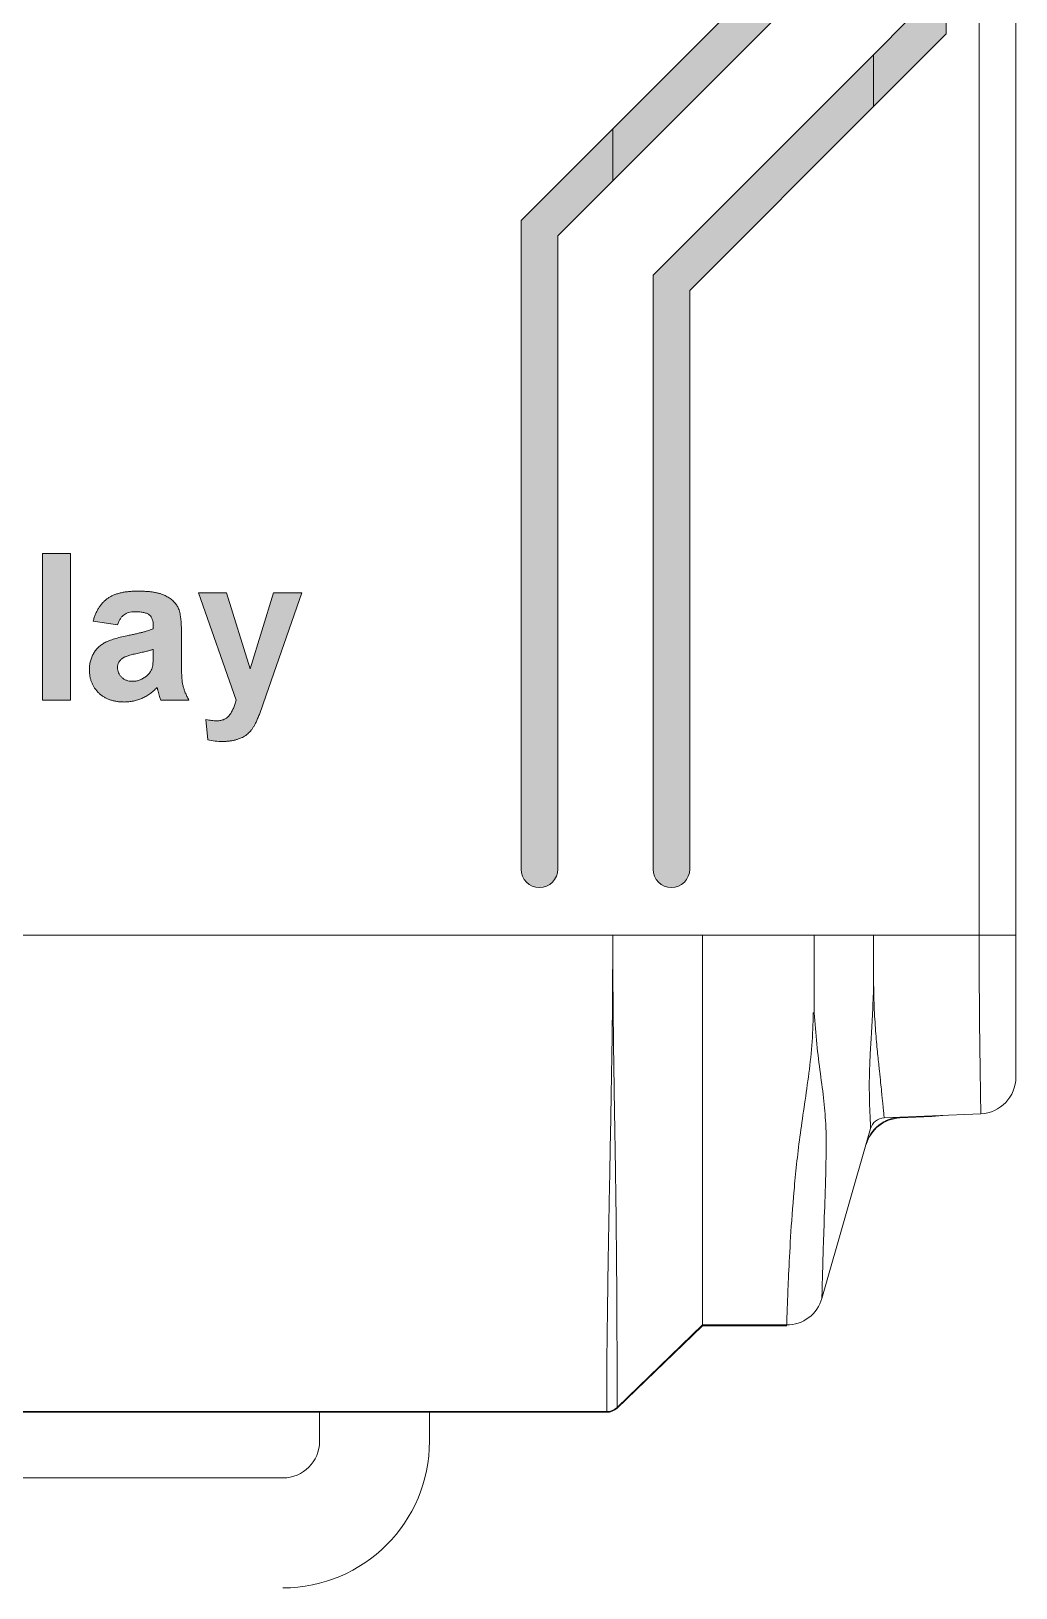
# Model space of a CAD drawing. Extents: x 222 to 1672, y 144 to 807.
# Drawn here: x 936.49 to 949.93, y 371.67 to 392.91 of the extents above; entities that cross this region are included whole.
import ezdxf

# ---------------------------------------------------------------- set-up
doc = ezdxf.new("R2010")
doc.units = 0
doc.header["$LTSCALE"] = 2
doc.header["$MEASUREMENT"] = 0
doc.layers.get('0').update_dxf_attribs({"linetype": 'CONTINUOUS'})
doc.layers.add('DIM', color=7, linetype='CONTINUOUS')

msp = doc.modelspace()

# ---------------------------------------------------------------- hatches: boundary and pattern name
at = {"lineweight": 5}
msp.add_hatch(color=256, dxfattribs=at).paths.add_polyline_path([(937.03292, 383.78317), (937.03292, 385.78317), (936.64831, 385.78317), (936.64831, 383.78317)], flags=0)
h = msp.add_hatch(color=256, dxfattribs=at)
edge = h.paths.add_edge_path(flags=0)
edge.add_spline(control_points=[(938.54574, 384.71026), (938.5456, 384.73029), (938.54531, 384.76877), (938.54298, 384.8241), (938.53884, 384.87458), (938.53413, 384.92028), (938.52663, 384.96084), (938.51868, 384.99678), (938.50817, 385.02767), (938.49282, 385.06272), (938.46722, 385.10134), (938.42781, 385.14222), (938.37971, 385.17911), (938.33295, 385.20568), (938.29072, 385.22495), (938.25381, 385.23642), (938.21347, 385.24765), (938.16875, 385.25554), (938.1203, 385.26271), (938.06768, 385.26649), (938.0112, 385.27022), (937.97216, 385.27031), (937.95199, 385.27035)], knot_values=[0, 0, 0, 0, 0.06225435, 0.11957737, 0.17203079, 0.2196465, 0.26222114, 0.30016966, 0.33389655, 0.36343396, 0.41891423, 0.47674126, 0.53916276, 0.60664461, 0.64342939, 0.68319291, 0.72657895, 0.7734602, 0.82416741, 0.8787227, 0.93733069, 1, 1, 1, 1], weights=[1, 1, 1, 1, 1, 1, 1, 1, 1, 1, 1, 1, 1, 1, 1, 1, 1, 1, 1, 1, 1, 1, 1], degree=3, periodic=0)
edge.add_spline(control_points=[(937.95199, 385.27035), (937.92981, 385.27008), (937.88673, 385.26955), (937.82418, 385.26446), (937.76571, 385.2574), (937.71172, 385.24588), (937.66179, 385.23209), (937.616, 385.21494), (937.57441, 385.19456), (937.5371, 385.17053), (937.5032, 385.14348), (937.47207, 385.11314), (937.44356, 385.07929), (937.41752, 385.04203), (937.39434, 385.00127), (937.37333, 384.95746), (937.35539, 384.91006), (937.34561, 384.87699), (937.34061, 384.8601)], knot_values=[0, 0, 0, 0, 0.08239138, 0.16002563, 0.23308018, 0.30100562, 0.3649371, 0.42539287, 0.48242231, 0.53665245, 0.58996686, 0.64330205, 0.69787614, 0.75417562, 0.81196627, 0.87189028, 0.93455374, 1, 1, 1, 1], weights=[1, 1, 1, 1, 1, 1, 1, 1, 1, 1, 1, 1, 1, 1, 1, 1, 1, 1, 1], degree=3, periodic=0)
edge.add_line((937.34061, 384.8601), (937.67395, 384.80882))
edge.add_spline(control_points=[(937.67395, 384.80882), (937.67957, 384.82434), (937.69022, 384.85369), (937.7111, 384.89278), (937.73426, 384.92487), (937.76115, 384.94964), (937.79255, 384.96725), (937.82837, 384.97952), (937.86927, 384.98724), (937.89827, 384.98793), (937.91353, 384.9883)], knot_values=[0, 0, 0, 0, 0.15148225, 0.28648814, 0.40572122, 0.51340278, 0.619451, 0.7338998, 0.85996636, 1, 1, 1, 1], weights=[1, 1, 1, 1, 1, 1, 1, 1, 1, 1, 1], degree=3, periodic=0)
edge.add_spline(control_points=[(937.91353, 384.9883), (937.92502, 384.98812), (937.94707, 384.98777), (937.97879, 384.98592), (938.00767, 384.98226), (938.03365, 384.97758), (938.05678, 384.97168), (938.077, 384.96414), (938.09433, 384.9549), (938.11394, 384.94095), (938.1339, 384.91778), (938.1501, 384.88286), (938.15968, 384.8407), (938.16062, 384.81034), (938.16113, 384.79399)], knot_values=[0, 0, 0, 0, 0.09377749, 0.18007096, 0.25917195, 0.33122855, 0.39548218, 0.453792, 0.50695245, 0.55536258, 0.64960779, 0.75248616, 0.86671714, 1, 1, 1, 1], weights=[1, 1, 1, 1, 1, 1, 1, 1, 1, 1, 1, 1, 1, 1, 1], degree=3, periodic=0)
edge.add_line((938.16113, 384.79399), (938.16113, 384.75753))
edge.add_spline(control_points=[(938.16113, 384.75753), (938.15194, 384.75372), (938.13214, 384.74551), (938.09956, 384.73389), (938.06188, 384.72255), (938.01936, 384.71034), (937.97169, 384.69862), (937.91915, 384.686), (937.8615, 384.6738), (937.82139, 384.66563), (937.80055, 384.66138)], knot_values=[0, 0, 0, 0, 0.07981873, 0.17203946, 0.27748407, 0.39556827, 0.52711527, 0.67141219, 0.82930192, 1, 1, 1, 1], weights=[1, 1, 1, 1, 1, 1, 1, 1, 1, 1, 1], degree=3, periodic=0)
edge.add_spline(control_points=[(937.80055, 384.66138), (937.7703, 384.65486), (937.7131, 384.64252), (937.63341, 384.62075), (937.56496, 384.59723), (937.5064, 384.57221), (937.45678, 384.54198), (937.41347, 384.5071), (937.37626, 384.46601), (937.34493, 384.41979), (937.31999, 384.36882), (937.30256, 384.31385), (937.29126, 384.25572), (937.28998, 384.21579), (937.28933, 384.19543)], knot_values=[0, 0, 0, 0, 0.12127311, 0.22934374, 0.32353606, 0.40485207, 0.47837502, 0.550561, 0.6220739, 0.69481004, 0.76878624, 0.84360765, 0.92029713, 1, 1, 1, 1], weights=[1, 1, 1, 1, 1, 1, 1, 1, 1, 1, 1, 1, 1, 1, 1], degree=3, periodic=0)
edge.add_spline(control_points=[(937.28933, 384.19543), (937.28969, 384.17992), (937.2904, 384.14958), (937.29666, 384.10504), (937.30648, 384.06258), (937.32073, 384.02207), (937.33873, 383.9837), (937.36049, 383.94713), (937.3868, 383.91307), (937.41677, 383.88104), (937.45022, 383.85189), (937.48689, 383.82647), (937.5266, 383.80518), (937.56904, 383.78733), (937.61477, 383.77454), (937.66299, 383.7641), (937.71443, 383.75878), (937.74966, 383.75796), (937.7677, 383.75753)], knot_values=[0, 0, 0, 0, 0.0637279, 0.12466222, 0.18443855, 0.24259015, 0.30078319, 0.35839089, 0.41712241, 0.47731058, 0.53839304, 0.59914168, 0.66029316, 0.72328646, 0.7878993, 0.85517772, 0.92585191, 1, 1, 1, 1], weights=[1, 1, 1, 1, 1, 1, 1, 1, 1, 1, 1, 1, 1, 1, 1, 1, 1, 1, 1], degree=3, periodic=0)
edge.add_spline(control_points=[(937.7677, 383.75753), (937.78843, 383.75817), (937.82957, 383.75943), (937.89013, 383.7689), (937.94887, 383.78413), (938.0055, 383.80592), (938.06038, 383.83397), (938.11383, 383.8676), (938.16535, 383.90793), (938.19731, 383.9386), (938.21361, 383.95425)], knot_values=[0, 0, 0, 0, 0.12414628, 0.24632109, 0.36622026, 0.4869914, 0.60897492, 0.73480024, 0.86472582, 1, 1, 1, 1], weights=[1, 1, 1, 1, 1, 1, 1, 1, 1, 1, 1], degree=3, periodic=0)
edge.add_spline(control_points=[(938.21361, 383.95425), (938.21443, 383.95185), (938.21645, 383.94589), (938.21953, 383.93533), (938.22309, 383.92153), (938.22576, 383.91138), (938.22723, 383.90577)], knot_values=[0, 0, 0, 0, 0.1509182, 0.37490735, 0.65466066, 1, 1, 1, 1], weights=[1, 1, 1, 1, 1, 1, 1], degree=3, periodic=0)
edge.add_spline(control_points=[(938.22723, 383.90577), (938.23065, 383.89307), (938.23707, 383.86922), (938.24681, 383.83618), (938.25493, 383.80782), (938.26094, 383.7909), (938.26369, 383.78317)], knot_values=[0, 0, 0, 0, 0.3084409, 0.57901026, 0.80787295, 1, 1, 1, 1], weights=[1, 1, 1, 1, 1, 1, 1], degree=3, periodic=0)
edge.add_line((938.26369, 383.78317), (938.64831, 383.78317))
edge.add_spline(control_points=[(938.64831, 383.78317), (938.63898, 383.80014), (938.62089, 383.83304), (938.59867, 383.88288), (938.58015, 383.93072), (938.56882, 383.97064), (938.56178, 384.00354), (938.55739, 384.03108), (938.55388, 384.0617), (938.55118, 384.09552), (938.54883, 384.13238), (938.5466, 384.17244), (938.54611, 384.21573), (938.54587, 384.24565), (938.54574, 384.26114)], knot_values=[0, 0, 0, 0, 0.1170544, 0.22693526, 0.32968131, 0.4270798, 0.4774496, 0.53308016, 0.59568856, 0.66376196, 0.73821884, 0.81907955, 0.90631512, 1, 1, 1, 1], weights=[1, 1, 1, 1, 1, 1, 1, 1, 1, 1, 1, 1, 1, 1, 1], degree=3, periodic=0)
edge.add_line((938.54574, 384.26114), (938.54574, 384.71026))
edge = h.paths.add_edge_path(flags=0)
edge.add_spline(control_points=[(937.87467, 384.03958), (937.86056, 384.04023), (937.83341, 384.04146), (937.7947, 384.05248), (937.75957, 384.06955), (937.72977, 384.09445), (937.705, 384.12321), (937.68681, 384.15557), (937.676, 384.19088), (937.67464, 384.21539), (937.67395, 384.22789)], knot_values=[0, 0, 0, 0, 0.13771831, 0.26517094, 0.39082205, 0.51715765, 0.64231852, 0.76048923, 0.87789878, 1, 1, 1, 1], weights=[1, 1, 1, 1, 1, 1, 1, 1, 1, 1, 1], degree=3, periodic=0)
edge.add_spline(control_points=[(937.67395, 384.22789), (937.67473, 384.24044), (937.67627, 384.2651), (937.69055, 384.29994), (937.71306, 384.33136), (937.7337, 384.34762), (937.74446, 384.35609)], knot_values=[0, 0, 0, 0, 0.24658548, 0.48422203, 0.73124294, 1, 1, 1, 1], weights=[1, 1, 1, 1, 1, 1, 1], degree=3, periodic=0)
edge.add_spline(control_points=[(937.74446, 384.35609), (937.7488, 384.35888), (937.75824, 384.36492), (937.77506, 384.37215), (937.79468, 384.3804), (937.8178, 384.3881), (937.84407, 384.39628), (937.87352, 384.40406), (937.90621, 384.41223), (937.95255, 384.42222), (938.00806, 384.43452), (938.06826, 384.44874), (938.11819, 384.46222), (938.14793, 384.47141), (938.16113, 384.47548)], knot_values=[0, 0, 0, 0, 0.03556844, 0.07722134, 0.12600496, 0.18255621, 0.24524261, 0.31590012, 0.39280488, 0.47778687, 0.64305187, 0.78524199, 0.90464804, 1, 1, 1, 1], weights=[1, 1, 1, 1, 1, 1, 1, 1, 1, 1, 1, 1, 1, 1, 1], degree=3, periodic=0)
edge.add_line((938.16113, 384.47548), (938.16113, 384.40297))
edge.add_spline(control_points=[(938.16113, 384.40297), (938.16105, 384.38293), (938.16092, 384.34616), (938.15807, 384.29646), (938.15437, 384.25697), (938.14929, 384.23467), (938.1471, 384.22508)], knot_values=[0, 0, 0, 0, 0.33606884, 0.61654006, 0.83523807, 1, 1, 1, 1], weights=[1, 1, 1, 1, 1, 1, 1], degree=3, periodic=0)
edge.add_spline(control_points=[(938.1471, 384.22508), (938.14314, 384.21339), (938.13524, 384.19015), (938.11544, 384.15865), (938.09145, 384.12903), (938.07132, 384.11282), (938.06097, 384.10449)], knot_values=[0, 0, 0, 0, 0.24488642, 0.48698632, 0.73615012, 1, 1, 1, 1], weights=[1, 1, 1, 1, 1, 1, 1], degree=3, periodic=0)
edge.add_spline(control_points=[(938.06097, 384.10449), (938.04628, 384.09453), (938.01767, 384.07512), (937.97097, 384.05457), (937.92315, 384.04193), (937.89077, 384.04036), (937.87467, 384.03958)], knot_values=[0, 0, 0, 0, 0.26490977, 0.51622128, 0.75944699, 1, 1, 1, 1], weights=[1, 1, 1, 1, 1, 1, 1], degree=3, periodic=0)
h = msp.add_hatch(color=256, dxfattribs=at)
edge = h.paths.add_edge_path(flags=0)
edge.add_spline(control_points=[(938.90472, 383.24031), (938.93787, 383.23406), (939.00434, 383.22155), (939.07195, 383.2199), (939.10584, 383.21907)], knot_values=[0, 0, 0, 0, 0.49887109, 1, 1, 1, 1], weights=[1, 1, 1, 1, 1], degree=3, periodic=0)
edge.add_spline(control_points=[(939.10584, 383.21907), (939.12228, 383.21921), (939.15429, 383.21947), (939.20094, 383.22427), (939.24505, 383.23074), (939.2865, 383.24053), (939.3251, 383.25233), (939.36079, 383.26643), (939.39318, 383.28269), (939.42267, 383.30154), (939.44969, 383.32285), (939.47457, 383.34731), (939.49849, 383.374), (939.52033, 383.40509), (939.54254, 383.44059), (939.56433, 383.48291), (939.58669, 383.53234), (939.60104, 383.56797), (939.60864, 383.58686)], knot_values=[0, 0, 0, 0, 0.07275858, 0.14166376, 0.2074853, 0.27002676, 0.33006918, 0.38607356, 0.4397602, 0.49028579, 0.54080446, 0.59182595, 0.64461929, 0.69927107, 0.75982386, 0.82991903, 0.90983983, 1, 1, 1, 1], weights=[1, 1, 1, 1, 1, 1, 1, 1, 1, 1, 1, 1, 1, 1, 1, 1, 1, 1, 1], degree=3, periodic=0)
edge.add_line((939.60864, 383.58686), (939.70079, 383.85088))
edge.add_line((939.70079, 383.85088), (940.18677, 385.24471))
edge.add_line((940.18677, 385.24471), (939.80215, 385.24471))
edge.add_line((939.80215, 385.24471), (939.48164, 384.20986))
edge.add_line((939.48164, 384.20986), (939.16113, 385.24471))
edge.add_line((939.16113, 385.24471), (938.77651, 385.24471))
edge.add_line((938.77651, 385.24471), (939.29173, 383.78317))
edge.add_spline(control_points=[(939.29173, 383.78317), (939.28633, 383.76344), (939.27589, 383.72534), (939.25533, 383.67185), (939.23174, 383.62364), (939.20875, 383.58766), (939.18862, 383.5616), (939.17065, 383.54573), (939.15128, 383.53182), (939.12982, 383.52058), (939.1064, 383.51177), (939.08116, 383.50535), (939.05386, 383.50176), (939.03507, 383.50134), (939.02531, 383.50112)], knot_values=[0, 0, 0, 0, 0.14439171, 0.27867988, 0.40389901, 0.52262569, 0.57960558, 0.63566555, 0.6911198, 0.74762981, 0.80611074, 0.86738952, 0.93112113, 1, 1, 1, 1], weights=[1, 1, 1, 1, 1, 1, 1, 1, 1, 1, 1, 1, 1, 1, 1], degree=3, periodic=0)
edge.add_spline(control_points=[(939.02531, 383.50112), (939.01408, 383.5014), (938.99093, 383.50198), (938.95533, 383.50525), (938.91775, 383.51092), (938.89227, 383.51634), (938.87907, 383.51915)], knot_values=[0, 0, 0, 0, 0.2281211, 0.47064069, 0.7258863, 1, 1, 1, 1], weights=[1, 1, 1, 1, 1, 1, 1], degree=3, periodic=0)
edge.add_line((938.87907, 383.51915), (938.90472, 383.24031))
at = {"layer": 'DIM', "lineweight": 5}
for points in [[(946.68036, 463.32772), (946.68036, 393.826), (944.43036, 391.576), (944.43036, 390.86889), (947.18036, 393.61889), (947.18036, 463.53483), (944.43036, 466.28483), (944.43036, 465.57772)], [(948.98036, 392.87331), (948.98036, 464.28042), (947.98846, 465.27231), (947.98846, 464.56521), (948.48036, 464.07331), (948.48036, 393.08042), (947.98846, 392.58852), (947.98846, 391.88141)]]:
    msp.add_hatch(color=256, dxfattribs=at).paths.add_polyline_path(points, flags=0)
h = msp.add_hatch(color=256, dxfattribs=at)
edge = h.paths.add_edge_path(flags=0)
edge.add_line((944.98036, 389.58042), (944.98036, 381.47686))
edge.add_arc((945.23036, 381.47686), 0.25, 180, 360)
edge.add_line((945.48036, 381.47686), (945.48036, 389.37331))
edge.add_line((945.48036, 389.37331), (947.98846, 391.88141))
edge.add_line((947.98846, 391.88141), (947.98846, 392.58852))
edge.add_line((947.98846, 392.58852), (944.98036, 389.58042))
h = msp.add_hatch(color=256, dxfattribs=at)
edge = h.paths.add_edge_path(flags=0)
edge.add_line((943.18036, 390.326), (943.18036, 381.47686))
edge.add_arc((943.43036, 381.47686), 0.25, 180, 360)
edge.add_line((943.68036, 381.47686), (943.68036, 390.11889))
edge.add_line((943.68036, 390.11889), (944.43036, 390.86889))
edge.add_line((944.43036, 390.86889), (944.43036, 391.576))
edge.add_line((944.43036, 391.576), (943.18036, 390.326))

# ---------------------------------------------------------------- linework, layer by layer
at = {"linetype": 'Continuous', "lineweight": 5}
for p, q in [((949.43036, 380.57686), (949.43036, 476.57686)), ((949.93036, 476.57686), (949.93036, 380.57686)), ((948.98036, 392.87331), (948.98036, 464.28042)), ((946.68036, 393.826), (944.43036, 391.576)), ((944.43036, 390.86889), (947.18036, 393.61889)), ((948.48036, 393.08041), (947.98846, 392.58852)), ((947.98846, 391.88141), (948.98036, 392.87331)), ((947.98846, 392.58852), (944.98036, 389.58042)), ((947.98846, 391.88141), (947.98846, 392.58852)), ((945.48036, 389.37331), (947.98846, 391.88141)), ((944.43036, 391.576), (943.18036, 390.326)), ((944.43036, 390.86889), (944.43036, 391.576)), ((943.68036, 390.11889), (944.43036, 390.86889)), ((943.18036, 390.326), (943.18036, 381.47686)), ((943.68036, 381.47686), (943.68036, 390.11889)), ((944.98036, 389.58042), (944.98036, 381.47686)), ((945.48036, 381.47686), (945.48036, 389.37331)), ((944.43036, 380.57686), (928.43036, 380.57686)), ((944.43036, 380.57686), (945.65414, 380.57686)), ((947.18036, 380.57686), (945.65414, 380.57686)), ((947.18036, 380.57686), (947.98846, 380.57686)), ((949.43036, 380.57686), (947.98846, 380.57686)), ((949.93036, 380.57686), (949.43036, 380.57686)), ((947.98846, 379.87627), (947.99186, 379.87629)), ((947.16472, 379.51788), (947.18036, 379.51797)), ((949.45217, 378.14075), (948.1323, 378.08312)), ((948.34807, 378.08302), (948.7827, 378.10199)), ((948.7827, 378.10199), (948.93298, 378.11808)), ((947.94877, 377.93844), (947.28421, 375.62084)), ((945.65414, 375.25866), (944.48848, 374.13299)), ((946.80358, 375.25866), (945.65414, 375.25866)), ((944.48848, 374.12347), (945.65414, 375.24913)), ((945.65414, 375.24913), (946.80358, 375.24913)), ((944.34955, 374.07686), (928.51116, 374.07686)), ((931.93036, 374.06733), (940.93036, 374.06733)), ((940.43036, 374.06733), (940.43036, 373.67256)), ((940.93036, 374.06733), (940.93036, 374.07686)), ((940.93036, 374.06733), (944.34955, 374.06733)), ((941.93036, 373.67256), (941.93036, 374.06733)), ((939.93036, 373.17256), (932.93036, 373.17256))]:
    msp.add_line(p, q, dxfattribs=at)
at = {"lineweight": 5}
for p, q in [((937.03292, 385.78317), (936.64831, 385.78317)), ((936.64831, 385.78317), (936.64831, 383.78317)), ((937.03292, 383.78317), (937.03292, 385.78317)), ((939.16113, 385.24471), (938.77651, 385.24471)), ((938.77651, 385.24471), (939.29173, 383.78317)), ((939.48164, 384.20986), (939.16113, 385.24471)), ((939.80215, 385.24471), (939.48164, 384.20986)), ((939.70079, 383.85088), (940.18677, 385.24471)), ((940.18677, 385.24471), (939.80215, 385.24471)), ((937.34061, 384.8601), (937.67395, 384.80882)), ((938.16113, 384.79399), (938.16113, 384.75754)), ((938.54574, 384.26114), (938.54574, 384.71026)), ((938.16113, 384.47548), (938.16113, 384.40297)), ((936.64831, 383.78317), (937.03292, 383.78317)), ((938.26369, 383.78317), (938.64831, 383.78317)), ((939.60864, 383.58686), (939.70079, 383.85088)), ((938.87907, 383.51915), (938.90472, 383.24031))]:
    msp.add_line(p, q, dxfattribs=at)
at = {"linetype": 'Continuous', "lineweight": 5}
for centre, radius, start, end in [((943.43036, 381.47686), 0.25, 180, 0), ((945.23036, 381.47686), 0.25, 180, 0), ((949.43036, 378.64027), 0.5, 272.5, 0), ((948.36987, 377.58349), 0.5, 92.5, 164), ((944.34955, 374.26733), 0.2, 270, 314), ((939.93036, 373.67257), 2, 270, 0), ((939.93036, 373.67257), 0.5, 270, 0)]:
    msp.add_arc(centre, radius, start, end, dxfattribs=at)
at = {"lineweight": 5}
for points, knots in [([(937.34061, 384.8601), (937.34561, 384.87699), (937.35539, 384.91006), (937.37333, 384.95746), (937.39434, 385.00127), (937.41752, 385.04203), (937.44356, 385.07929), (937.47207, 385.11314), (937.5032, 385.14348), (937.5371, 385.17053), (937.57441, 385.19456), (937.616, 385.21494), (937.66179, 385.23209), (937.71172, 385.24588), (937.76571, 385.2574), (937.82418, 385.26446), (937.88673, 385.26955), (937.92981, 385.27008), (937.95199, 385.27035)], [0, 0, 0, 0, 0.06544626, 0.12810972, 0.18803373, 0.24582438, 0.30212386, 0.35669795, 0.41003314, 0.46334755, 0.51757769, 0.57460713, 0.6350629, 0.69899438, 0.76691982, 0.83997437, 0.91760862, 1, 1, 1, 1]), ([(937.95199, 385.27035), (937.97216, 385.27031), (938.0112, 385.27022), (938.06768, 385.26649), (938.1203, 385.26271), (938.16875, 385.25554), (938.21347, 385.24765), (938.25381, 385.23642), (938.29072, 385.22495), (938.33295, 385.20568), (938.37971, 385.17911), (938.42781, 385.14222), (938.46722, 385.10134), (938.49282, 385.06272), (938.50817, 385.02767), (938.51868, 384.99678), (938.52663, 384.96084), (938.53413, 384.92028), (938.53884, 384.87458), (938.54298, 384.8241), (938.54531, 384.76877), (938.5456, 384.73029), (938.54574, 384.71026)], [0, 0, 0, 0, 0.06266931, 0.1212773, 0.17583259, 0.2265398, 0.27342105, 0.31680709, 0.35657061, 0.39335539, 0.46083724, 0.52325874, 0.58108577, 0.63656604, 0.66610345, 0.69983034, 0.73777886, 0.7803535, 0.82796921, 0.88042263, 0.93774565, 1, 1, 1, 1]), ([(937.91353, 384.9883), (937.89827, 384.98793), (937.86927, 384.98724), (937.82837, 384.97952), (937.79255, 384.96725), (937.76115, 384.94964), (937.73426, 384.92487), (937.7111, 384.89278), (937.69022, 384.85369), (937.67957, 384.82434), (937.67395, 384.80882)], [0, 0, 0, 0, 0.14003364, 0.2661002, 0.380549, 0.48659722, 0.59427878, 0.71351186, 0.84851775, 1, 1, 1, 1]), ([(938.16113, 384.79399), (938.16062, 384.81034), (938.15968, 384.8407), (938.1501, 384.88286), (938.1339, 384.91778), (938.11394, 384.94095), (938.09433, 384.9549), (938.077, 384.96414), (938.05678, 384.97168), (938.03365, 384.97758), (938.00767, 384.98226), (937.97879, 384.98592), (937.94707, 384.98777), (937.92502, 384.98812), (937.91353, 384.9883)], [0, 0, 0, 0, 0.13328286, 0.24751384, 0.35039221, 0.44463742, 0.49304755, 0.546208, 0.60451782, 0.66877145, 0.74082805, 0.81992904, 0.90622251, 1, 1, 1, 1]), ([(937.28933, 384.19543), (937.28998, 384.21579), (937.29126, 384.25572), (937.30256, 384.31385), (937.31999, 384.36882), (937.34493, 384.41979), (937.37626, 384.46601), (937.41347, 384.5071), (937.45678, 384.54198), (937.5064, 384.57221), (937.56496, 384.59723), (937.63341, 384.62075), (937.7131, 384.64252), (937.7703, 384.65486), (937.80055, 384.66138)], [0, 0, 0, 0, 0.07970287, 0.15639235, 0.23121376, 0.30518996, 0.3779261, 0.449439, 0.52162498, 0.59514793, 0.67646394, 0.77065626, 0.87872689, 1, 1, 1, 1]), ([(937.80055, 384.66138), (937.82139, 384.66563), (937.8615, 384.6738), (937.91915, 384.686), (937.97169, 384.69862), (938.01936, 384.71034), (938.06188, 384.72255), (938.09956, 384.73389), (938.13214, 384.74551), (938.15194, 384.75372), (938.16113, 384.75753)], [0, 0, 0, 0, 0.17069808, 0.32858781, 0.47288473, 0.60443173, 0.72251593, 0.82796054, 0.92018127, 1, 1, 1, 1]), ([(938.16113, 384.47548), (938.14793, 384.47141), (938.11819, 384.46222), (938.06826, 384.44874), (938.00806, 384.43452), (937.95255, 384.42222), (937.90621, 384.41223), (937.87352, 384.40406), (937.84407, 384.39628), (937.8178, 384.3881), (937.79468, 384.3804), (937.77506, 384.37215), (937.75824, 384.36492), (937.7488, 384.35888), (937.74446, 384.35609)], [0, 0, 0, 0, 0.095351957, 0.214758011, 0.356948127, 0.522213132, 0.607195121, 0.684099885, 0.754757394, 0.817443789, 0.873995043, 0.922778658, 0.964431563, 1, 1, 1, 1]), ([(938.1471, 384.22508), (938.14929, 384.23467), (938.15437, 384.25697), (938.15807, 384.29646), (938.16092, 384.34616), (938.16105, 384.38293), (938.16113, 384.40297)], [0, 0, 0, 0, 0.16476193, 0.38345994, 0.66393116, 1, 1, 1, 1]), ([(937.7677, 383.75753), (937.74966, 383.75796), (937.71443, 383.75878), (937.66299, 383.7641), (937.61477, 383.77454), (937.56904, 383.78733), (937.5266, 383.80518), (937.48689, 383.82647), (937.45022, 383.85189), (937.41677, 383.88104), (937.3868, 383.91307), (937.36049, 383.94713), (937.33873, 383.9837), (937.32073, 384.02207), (937.30648, 384.06258), (937.29666, 384.10504), (937.2904, 384.14958), (937.28969, 384.17992), (937.28933, 384.19543)], [0, 0, 0, 0, 0.07414809, 0.14482228, 0.2121007, 0.27671354, 0.33970684, 0.40085832, 0.46160696, 0.52268942, 0.58287759, 0.64160911, 0.69921681, 0.75740985, 0.81556145, 0.87533778, 0.9362721, 1, 1, 1, 1]), ([(937.74446, 384.35609), (937.7337, 384.34762), (937.71306, 384.33136), (937.69055, 384.29994), (937.67627, 384.2651), (937.67473, 384.24044), (937.67395, 384.22789)], [0, 0, 0, 0, 0.26875706, 0.51577797, 0.75341452, 1, 1, 1, 1]), ([(937.67395, 384.22789), (937.67464, 384.21539), (937.676, 384.19088), (937.68681, 384.15557), (937.705, 384.12321), (937.72977, 384.09445), (937.75957, 384.06955), (937.7947, 384.05248), (937.83341, 384.04146), (937.86056, 384.04023), (937.87467, 384.03958)], [0, 0, 0, 0, 0.12210122, 0.23951077, 0.35768148, 0.48284235, 0.60917795, 0.73482906, 0.86228169, 1, 1, 1, 1]), ([(938.06097, 384.10449), (938.07132, 384.11282), (938.09145, 384.12903), (938.11544, 384.15865), (938.13524, 384.19015), (938.14314, 384.21339), (938.1471, 384.22508)], [0, 0, 0, 0, 0.26384988, 0.51301368, 0.75511358, 1, 1, 1, 1]), ([(938.54574, 384.26114), (938.54587, 384.24565), (938.54611, 384.21573), (938.5466, 384.17244), (938.54883, 384.13238), (938.55118, 384.09552), (938.55388, 384.0617), (938.55739, 384.03108), (938.56178, 384.00354), (938.56882, 383.97064), (938.58015, 383.93072), (938.59867, 383.88288), (938.62089, 383.83304), (938.63898, 383.80014), (938.64831, 383.78317)], [0, 0, 0, 0, 0.09368488, 0.18092045, 0.26178116, 0.33623804, 0.40431144, 0.46691984, 0.5225504, 0.5729202, 0.67031869, 0.77306474, 0.8829456, 1, 1, 1, 1]), ([(937.87467, 384.03958), (937.89077, 384.04036), (937.92315, 384.04193), (937.97097, 384.05457), (938.01767, 384.07512), (938.04628, 384.09453), (938.06097, 384.10449)], [0, 0, 0, 0, 0.24055301, 0.48377872, 0.73509023, 1, 1, 1, 1]), ([(938.21361, 383.95425), (938.19731, 383.9386), (938.16535, 383.90793), (938.11383, 383.8676), (938.06038, 383.83397), (938.0055, 383.80592), (937.94887, 383.78413), (937.89013, 383.7689), (937.82957, 383.75943), (937.78843, 383.75817), (937.7677, 383.75753)], [0, 0, 0, 0, 0.13527418, 0.26519976, 0.39102508, 0.5130086, 0.63377974, 0.75367891, 0.87585372, 1, 1, 1, 1]), ([(938.22723, 383.90577), (938.22576, 383.91138), (938.22309, 383.92153), (938.21953, 383.93533), (938.21645, 383.94589), (938.21443, 383.95185), (938.21361, 383.95425)], [0, 0, 0, 0, 0.34533934, 0.62509265, 0.8490818, 1, 1, 1, 1]), ([(938.26369, 383.78317), (938.26094, 383.7909), (938.25493, 383.80782), (938.24681, 383.83618), (938.23707, 383.86922), (938.23065, 383.89307), (938.22723, 383.90577)], [0, 0, 0, 0, 0.19212705, 0.42098974, 0.6915591, 1, 1, 1, 1]), ([(939.02531, 383.50112), (939.03507, 383.50134), (939.05386, 383.50176), (939.08116, 383.50535), (939.1064, 383.51177), (939.12982, 383.52058), (939.15128, 383.53182), (939.17065, 383.54573), (939.18862, 383.5616), (939.20875, 383.58766), (939.23174, 383.62364), (939.25533, 383.67185), (939.27589, 383.72534), (939.28633, 383.76344), (939.29173, 383.78317)], [0, 0, 0, 0, 0.06887887, 0.13261048, 0.19388926, 0.25237019, 0.3088802, 0.36433445, 0.42039442, 0.47737431, 0.59610099, 0.72132012, 0.85560829, 1, 1, 1, 1]), ([(939.60864, 383.58686), (939.60104, 383.56797), (939.58669, 383.53234), (939.56433, 383.48291), (939.54254, 383.44059), (939.52033, 383.40509), (939.49849, 383.374), (939.47457, 383.34731), (939.44969, 383.32285), (939.42267, 383.30154), (939.39318, 383.28269), (939.36079, 383.26643), (939.3251, 383.25233), (939.2865, 383.24053), (939.24505, 383.23074), (939.20094, 383.22427), (939.15429, 383.21947), (939.12228, 383.21921), (939.10584, 383.21907)], [0, 0, 0, 0, 0.09016017, 0.17008097, 0.24017614, 0.30072893, 0.35538071, 0.40817405, 0.45919554, 0.50971421, 0.5602398, 0.61392644, 0.66993082, 0.72997324, 0.7925147, 0.85833624, 0.92724142, 1, 1, 1, 1]), ([(938.87907, 383.51915), (938.89227, 383.51634), (938.91775, 383.51092), (938.95533, 383.50525), (938.99093, 383.50198), (939.01408, 383.5014), (939.02531, 383.50112)], [0, 0, 0, 0, 0.2741137, 0.52935931, 0.7718789, 1, 1, 1, 1]), ([(939.10584, 383.21907), (939.07195, 383.2199), (939.00434, 383.22155), (938.93787, 383.23406), (938.90472, 383.24031)], [0, 0, 0, 0, 0.50112891, 1, 1, 1, 1])]:
    msp.add_open_spline(points, degree=3, knots=knots, dxfattribs=at)
at = {"linetype": 'Continuous', "lineweight": 5}
for points, knots in [([(944.34955, 374.07686), (944.34955, 374.07787), (944.34955, 374.07976), (944.34951, 374.09463), (944.34944, 374.11542), (944.34935, 374.14067), (944.34924, 374.16827), (944.34909, 374.19658), (944.34893, 374.22416), (944.34832, 374.29979), (944.34751, 374.4458), (944.34958, 374.77072), (944.35509, 375.2109), (944.3623, 375.78538), (944.37422, 376.49634), (944.39054, 377.39106), (944.40863, 378.35346), (944.42229, 379.19354), (944.42896, 379.89171), (944.4299, 380.35182), (944.43036, 380.57686)], [0, 0, 0, 0, 0.03144158, 0.05940742, 0.08419176, 0.10604552, 0.12518096, 0.14177595, 0.15597796, 0.16790774, 0.24772008, 0.3073467, 0.40132753, 0.48070435, 0.54862293, 0.66531853, 0.78162584, 0.85635752, 0.92974339, 1, 1, 1, 1]), ([(944.43036, 380.57686), (944.43052, 380.45782), (944.43085, 380.20979), (944.43333, 379.82261), (944.43722, 379.40482), (944.44267, 378.95544), (944.44993, 378.46407), (944.45817, 377.94075), (944.46687, 377.4099), (944.47465, 376.88608), (944.48189, 376.19903), (944.48802, 375.42725), (944.48855, 374.85866), (944.48809, 374.50623), (944.48909, 374.31624), (944.48964, 374.20035), (944.48944, 374.14333), (944.4888, 374.13644), (944.48848, 374.13299)], [0, 0, 0, 0, 0.03741027, 0.07794286, 0.12173109, 0.16895665, 0.21986766, 0.27781827, 0.33693755, 0.39346794, 0.4541174, 0.57849892, 0.69386457, 0.74771784, 0.83240558, 0.88820219, 0.94407441, 1, 1, 1, 1]), ([(945.65414, 377.91776), (945.65414, 378.31968), (945.65414, 378.75212), (945.65414, 379.6487), (945.65414, 380.11276), (945.65414, 380.57686)], [0, 0, 0, 0, 0.5, 0.5, 1, 1, 1, 1]), ([(947.18036, 379.51802), (947.18036, 379.52512), (947.18036, 379.70286), (947.18036, 380.05476), (947.18036, 380.40282), (947.18036, 380.57686)], [0, 0, 0, 0, 0.002601271, 0.065101271, 0.127601271, 0.127601271, 0.127601271, 0.127601271]), ([(947.98846, 380.57686), (947.98846, 380.43813), (947.98846, 380.20299), (947.98846, 379.9702), (947.98846, 379.87627)], [0, 0, 0, 0, 0.0625, 0.105872185, 0.105872185, 0.105872185, 0.105872185]), ([(949.45217, 378.14075), (949.45217, 378.14075), (949.45196, 378.15285), (949.45082, 378.22489), (949.44992, 378.28225), (949.44728, 378.45813), (949.44617, 378.53237), (949.44308, 378.73975), (949.441, 378.87431), (949.4372, 379.15707), (949.43588, 379.26314), (949.43356, 379.49731), (949.4326, 379.62603), (949.43061, 380.02005), (949.43036, 380.29993), (949.43036, 380.57686)], [0, 0, 0, 0, 0.25, 0.25, 0.5, 0.5, 0.625, 0.625, 0.75, 0.75, 0.8125, 0.8125, 0.875, 0.875, 1, 1, 1, 1]), ([(949.93036, 380.57686), (949.93036, 380.45484), (949.93036, 380.33309), (949.93036, 380.09073), (949.93036, 379.97052), (949.93036, 379.74142), (949.93036, 379.63166), (949.93036, 379.44393), (949.93036, 379.36377), (949.93036, 379.22924), (949.93036, 379.17291), (949.93036, 379.07613), (949.93036, 379.03528), (949.93036, 378.92731), (949.93036, 378.87479), (949.93036, 378.74859), (949.93036, 378.70481), (949.93036, 378.64995), (949.93036, 378.64027), (949.93036, 378.64027)], [0, 0, 0, 0, 0.0625, 0.0625, 0.125, 0.125, 0.1875, 0.1875, 0.25, 0.25, 0.3125, 0.3125, 0.375, 0.375, 0.5, 0.5, 0.75, 0.75, 1, 1, 1, 1]), ([(947.94877, 377.93844), (947.94877, 377.93844), (947.94821, 377.95016), (947.94472, 378.01628), (947.94203, 378.06894), (947.93611, 378.21794), (947.934, 378.27997), (947.93085, 378.44368), (947.9294, 378.547), (947.93406, 378.74902), (947.93668, 378.82415), (947.94504, 378.99394), (947.95033, 379.08788), (947.96315, 379.29013), (947.97119, 379.40015), (947.98002, 379.63129), (947.98509, 379.7526), (947.98846, 379.87627)], [0, 0, 0, 0, 0.25, 0.25, 0.5, 0.5, 0.625, 0.625, 0.75, 0.75, 0.8125, 0.8125, 0.875, 0.875, 0.9375, 0.9375, 1, 1, 1, 1]), ([(947.99186, 379.87629), (947.99237, 379.75242), (947.99472, 379.63101), (948.0076, 379.4015), (948.01415, 379.29268), (948.03017, 379.09749), (948.03936, 379.00888), (948.05535, 378.85242), (948.06258, 378.78493), (948.07522, 378.66525), (948.08073, 378.61281), (948.09054, 378.52111), (948.09466, 378.48168), (948.10519, 378.37677), (948.11018, 378.3244), (948.12241, 378.197), (948.12631, 378.15104), (948.13152, 378.09345), (948.1323, 378.08312), (948.1323, 378.08312)], [0, 0, 0, 0, 0.0625, 0.0625, 0.125, 0.125, 0.1875, 0.1875, 0.25, 0.25, 0.3125, 0.3125, 0.375, 0.375, 0.5, 0.5, 0.75, 0.75, 1, 1, 1, 1]), ([(946.80358, 375.25865), (946.80358, 375.25865), (946.80434, 375.28542), (946.80762, 375.38978), (946.81016, 375.46698), (946.81787, 375.67087), (946.823, 375.79919), (946.83684, 376.09821), (946.84553, 376.26886), (946.86914, 376.65199), (946.88418, 376.86684), (946.92442, 377.32497), (946.94975, 377.5687), (947.01704, 378.08457), (947.06183, 378.35807), (947.11772, 378.78158), (947.1339, 378.92539), (947.15707, 379.21878), (947.16552, 379.36755), (947.16472, 379.51788)], [0, 0, 0, 0, 0.125, 0.125, 0.25, 0.25, 0.375, 0.375, 0.5, 0.5, 0.625, 0.625, 0.75, 0.75, 0.875, 0.875, 0.9375, 0.9375, 1, 1, 1, 1]), ([(947.18036, 379.51802), (947.19281, 379.3749), (947.20194, 379.23276), (947.22873, 378.95438), (947.24538, 378.81948), (947.28014, 378.55958), (947.2979, 378.43468), (947.32444, 378.19189), (947.33299, 378.07435), (947.34616, 377.73265), (947.34128, 377.51614), (947.33026, 377.10584), (947.32307, 376.91167), (947.31092, 376.56075), (947.3057, 376.40309), (947.29723, 376.12644), (947.29389, 376.00711), (947.28874, 375.81652), (947.28699, 375.74408), (947.28475, 375.64609), (947.28421, 375.62084), (947.28421, 375.62084)], [0, 0, 0, 0, 0.0625, 0.0625, 0.125, 0.125, 0.1875, 0.1875, 0.25, 0.25, 0.375, 0.375, 0.5, 0.5, 0.625, 0.625, 0.75, 0.75, 0.875, 0.875, 1, 1, 1, 1]), ([(948.34807, 378.09254), (948.25078, 378.0883), (948.14475, 378.05223), (947.9759, 377.91912), (947.91608, 377.82444), (947.88924, 377.73084)], [0, 0, 0, 0, 0.5, 0.5, 1, 1, 1, 1]), ([(947.94877, 377.93844), (947.96024, 377.97843), (947.98454, 378.01462), (948.04987, 378.06613), (948.09074, 378.08131), (948.1323, 378.08312)], [0, 0, 0, 0, 0.5, 0.5, 1, 1, 1, 1]), ([(945.65414, 375.25865), (945.65414, 375.25865), (945.65414, 375.31975), (945.65414, 375.55999), (945.65414, 375.73911), (945.65414, 376.20321), (945.65414, 376.48815), (945.65414, 377.14449), (945.65414, 377.51583), (945.65414, 377.91776)], [0, 0, 0, 0, 0.25, 0.25, 0.5, 0.5, 0.75, 0.75, 1, 1, 1, 1]), ([(946.80358, 375.25865), (946.91121, 375.25865), (947.01853, 375.29456), (947.19044, 375.42411), (947.25454, 375.51738), (947.28421, 375.62084)], [0, 0, 0, 0, 0.5, 0.5, 1, 1, 1, 1])]:
    msp.add_open_spline(points, degree=3, knots=knots, dxfattribs=at)
msp.add_open_spline([(944.48848, 374.13299), (944.45255, 374.0983), (944.3995, 374.07686), (944.34955, 374.07686)], degree=3, dxfattribs=at)

doc.saveas('drawing.dxf')
